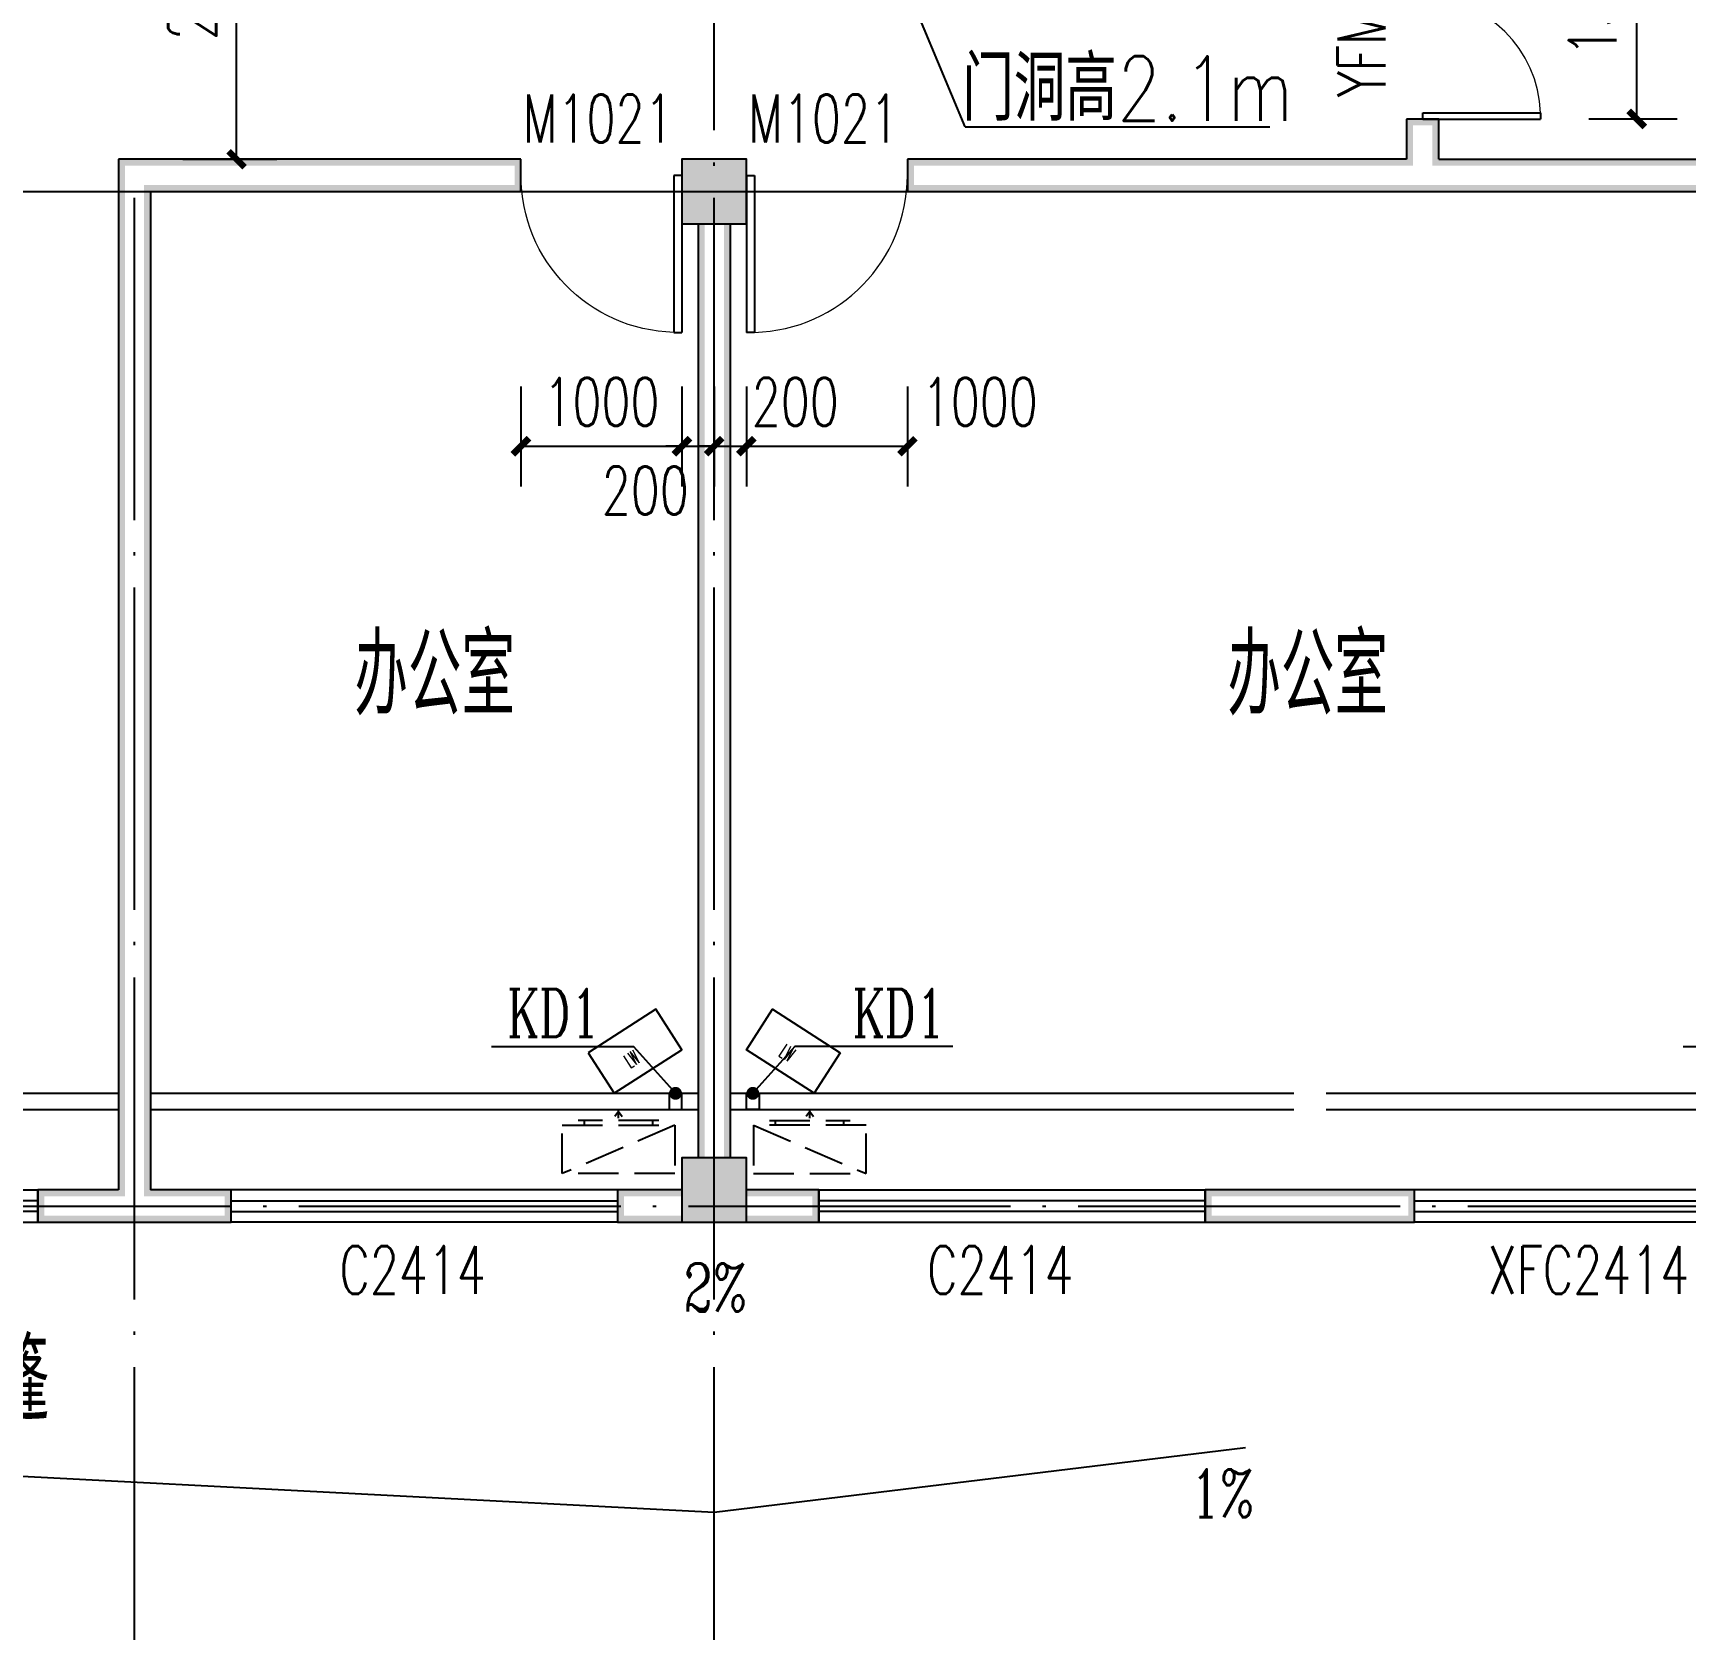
# Model space of a CAD drawing. Extents: x 5904849 to 6011887, y -826029 to -177002.
# Drawn here: x 5933784 to 5944049, y -438174 to -428259 of the extents above; entities that cross this region are included whole.
import ezdxf

# ---------------------------------------------------------------- set-up
doc = ezdxf.new("R2010")
doc.units = 0
doc.header["$LTSCALE"] = 1000
doc.header["$MEASUREMENT"] = 0
doc.linetypes.add('DASH', pattern=[0.35, 0.25, -0.1])
doc.linetypes.add('DOTE', pattern=[2.42, 2, -0.2, 0.02, -0.2])
doc.layers.get('0').update_dxf_attribs({"linetype": 'CONTINUOUS'})
doc.layers.get('Defpoints').update_dxf_attribs({"linetype": 'CONTINUOUS'})
for name, color, linetype in [('COLUMN', 9, 'CONTINUOUS'), ('DIM_SYMB', 3, 'CONTINUOUS'), ('DOTE', 252, 'CONTINUOUS'), ('PUB_DIM', 3, 'CONTINUOUS'), ('PUB_HATCH', 8, 'CONTINUOUS'), ('PUB_TEXT', 7, 'CONTINUOUS'), ('PUB_WALL', 9, 'CONTINUOUS'), ('RAIL', 163, 'CONTINUOUS'), ('WALL', 2, 'CONTINUOUS'), ('WINDOW', 4, 'CONTINUOUS'), ('WINDOW_TEXT', 7, 'CONTINUOUS'), ('厨卫布置', 6, 'CONTINUOUS'), ('填充', 251, 'CONTINUOUS'), ('排水', 221, 'CONTINUOUS')]:
    doc.layers.add(name, color=color, linetype=linetype)
doc.styles.add('_HZTXT', font='txt.shx', dxfattribs={"width": 0.8, "bigfont": 'HZTXT.shx'})
doc.styles.add('_TCH_AXIS', font='COMPLEX', dxfattribs={"bigfont": 'GBCBIG'})
doc.styles.add('_TCH_DIM_T3', font='SIMPLEX', dxfattribs={"width": 0.705882, "bigfont": 'GBCBIG'})
doc.styles.add('_TCH_LABEL', font='COMPLEX', dxfattribs={"bigfont": 'GBCBIG'})
doc.styles.add('_TCH_WINDOW', font='SIMPLEX', dxfattribs={"height": 3.5, "bigfont": 'GBCBIG'})
doc.styles.add('DIM_FONT', font='SIMPLEX', dxfattribs={"width": 0.7, "bigfont": 'GBCBIG'})
doc.styles.add('schuco', font='sceie.shx', dxfattribs={"width": 0.7, "bigfont": 'sceic.shx'})
doc.dimstyles.new('_TCH_ARCH&&100', dxfattribs={"dimtxt": 297.5, "dimasz": 100, "dimexe": 250, "dimexo": 300, "dimgap": 126.25, "dimtad": 1, "dimdec": 0, "dimzin": 0, "dimdsep": 46, "dimtxsty": '_TCH_DIM_T3', "dimblk": 'ARCHTICK', "dimcen": 0.09, "dimclrt": 7, "dimazin": 2, "dimtfac": 1, "dimtdec": 0, "dimtix": 1, "dimtmove": 2, "dimatfit": 3, "dimfxl": 0, "dimtolj": 1, "dimtzin": 0, "dimarcsym": 0})

# ---------------------------------------------------------------- blocks, each defined once
blk = doc.blocks.new('_ArchTick')
at = {"color": 0, "linetype": 'ByBlock', "const_width": 0.4}
blk.add_lwpolyline([(-0.5, -0.5), (0.5, 0.5)], dxfattribs=at)
blk = doc.blocks.new('*D165')
at = {"layer": 'Defpoints', "color": 0}
for p in [(5943146, -427292), (5943744, -427292), (5943146, -428792)]:
    blk.add_point(p, dxfattribs=at)
at = {"layer": 'PUB_DIM', "color": 0, "lineweight": -2}
for p, q in [((5943446, -427292), (5943994, -427292)), ((5943744, -428792), (5943744, -427292)), ((5943446, -428792), (5943994, -428792))]:
    blk.add_line(p, q, dxfattribs=at)
at = {"layer": 'PUB_DIM', "color": 0, "lineweight": -2, "xscale": 100, "yscale": 100, "zscale": 100}
for p, rotation in [((5943744, -427292), 90), ((5943744, -428792), 270)]:
    blk.add_blockref('_ArchTick', p, dxfattribs=dict(at, rotation=rotation))
at = {"layer": 'PUB_DIM', "color": 7, "insert": (5943469, -428042), "char_height": 297.5, "attachment_point": 5, "rotation": 90, "style": '_TCH_DIM_T3'}
blk.add_mtext('\\A1;1500', dxfattribs=at)
blk = doc.blocks.new('*D870')
at = {"layer": 'Defpoints', "color": 0}
for p in [(5934414, -426842), (5935048, -426842), (5934414, -429042)]:
    blk.add_point(p, dxfattribs=at)
at = {"layer": 'PUB_DIM', "color": 0, "lineweight": -2}
for p, q in [((5934714, -426842), (5935298, -426842)), ((5935048, -429042), (5935048, -426842)), ((5934714, -429042), (5935298, -429042))]:
    blk.add_line(p, q, dxfattribs=at)
at = {"layer": 'PUB_DIM', "color": 0, "lineweight": -2, "xscale": 100, "yscale": 100, "zscale": 100}
for p, rotation in [((5935048, -426842), 90), ((5935048, -429042), 270)]:
    blk.add_blockref('_ArchTick', p, dxfattribs=dict(at, rotation=rotation))
at = {"layer": 'PUB_DIM', "color": 7, "insert": (5934773, -427942), "char_height": 297.5, "attachment_point": 5, "rotation": 90, "style": '_TCH_DIM_T3'}
blk.add_mtext('\\A1;2200', dxfattribs=at)
blk = doc.blocks.new('*D924')
at = {"layer": 'Defpoints', "color": 0}
for p in [(5938214, -430153), (5939214, -430153), (5939214, -430824)]:
    blk.add_point(p, dxfattribs=at)
at = {"layer": 'PUB_DIM', "color": 0, "lineweight": -2}
for p, q in [((5938214, -430453), (5938214, -431074)), ((5939214, -430453), (5939214, -431074)), ((5938214, -430824), (5939214, -430824))]:
    blk.add_line(p, q, dxfattribs=at)
at = {"layer": 'PUB_DIM', "color": 0, "lineweight": -2, "xscale": 100, "yscale": 100, "zscale": 100, "rotation": 180}
blk.add_blockref('_ArchTick', (5938214, -430824), dxfattribs=at)
at = {"layer": 'PUB_DIM', "color": 0, "lineweight": -2, "xscale": 100, "yscale": 100, "zscale": 100}
blk.add_blockref('_ArchTick', (5939214, -430824), dxfattribs=at)
at = {"layer": 'PUB_DIM', "color": 7, "insert": (5939664, -430549), "char_height": 297.5, "attachment_point": 5, "style": '_TCH_DIM_T3'}
blk.add_mtext('\\A1;1000', dxfattribs=at)
blk = doc.blocks.new('*D925')
at = {"layer": 'Defpoints', "color": 0}
for p in [(5938014, -430153), (5938214, -430153), (5938214, -430824)]:
    blk.add_point(p, dxfattribs=at)
at = {"layer": 'PUB_DIM', "color": 0, "lineweight": -2}
for p, q in [((5938014, -430453), (5938014, -431074)), ((5938214, -430453), (5938214, -431074)), ((5938014, -430824), (5937914, -430824)), ((5938014, -430824), (5938214, -430824)), ((5938214, -430824), (5938314, -430824))]:
    blk.add_line(p, q, dxfattribs=at)
at = {"layer": 'PUB_DIM', "color": 0, "lineweight": -2, "xscale": 100, "yscale": 100, "zscale": 100}
blk.add_blockref('_ArchTick', (5938014, -430824), dxfattribs=at)
at = {"layer": 'PUB_DIM', "color": 0, "lineweight": -2, "xscale": 100, "yscale": 100, "zscale": 100, "rotation": 180}
blk.add_blockref('_ArchTick', (5938214, -430824), dxfattribs=at)
at = {"layer": 'PUB_DIM', "color": 7, "insert": (5938518, -430549), "char_height": 297.5, "attachment_point": 5, "style": '_TCH_DIM_T3'}
blk.add_mtext('\\A1;200', dxfattribs=at)
blk = doc.blocks.new('*D926')
at = {"layer": 'Defpoints', "color": 0}
for p in [(5937814, -430153), (5938014, -430153), (5938014, -430824)]:
    blk.add_point(p, dxfattribs=at)
at = {"layer": 'PUB_DIM', "color": 0, "lineweight": -2}
for p, q in [((5937814, -430453), (5937814, -431074)), ((5938014, -430453), (5938014, -431074)), ((5937814, -430824), (5937714, -430824)), ((5937814, -430824), (5938014, -430824)), ((5938014, -430824), (5938114, -430824))]:
    blk.add_line(p, q, dxfattribs=at)
at = {"layer": 'PUB_DIM', "color": 0, "lineweight": -2, "xscale": 100, "yscale": 100, "zscale": 100}
blk.add_blockref('_ArchTick', (5937814, -430824), dxfattribs=at)
at = {"layer": 'PUB_DIM', "color": 0, "lineweight": -2, "xscale": 100, "yscale": 100, "zscale": 100, "rotation": 180}
blk.add_blockref('_ArchTick', (5938014, -430824), dxfattribs=at)
at = {"layer": 'PUB_DIM', "color": 7, "insert": (5937586, -431099), "char_height": 297.5, "attachment_point": 5, "style": '_TCH_DIM_T3'}
blk.add_mtext('\\A1;200', dxfattribs=at)
blk = doc.blocks.new('*D927')
at = {"layer": 'Defpoints', "color": 0}
for p in [(5936814, -430153), (5937814, -430153), (5937814, -430824)]:
    blk.add_point(p, dxfattribs=at)
at = {"layer": 'PUB_DIM', "color": 0, "lineweight": -2}
for p, q in [((5936814, -430453), (5936814, -431074)), ((5937814, -430453), (5937814, -431074)), ((5936814, -430824), (5937814, -430824))]:
    blk.add_line(p, q, dxfattribs=at)
at = {"layer": 'PUB_DIM', "color": 0, "lineweight": -2, "xscale": 100, "yscale": 100, "zscale": 100, "rotation": 180}
blk.add_blockref('_ArchTick', (5936814, -430824), dxfattribs=at)
at = {"layer": 'PUB_DIM', "color": 0, "lineweight": -2, "xscale": 100, "yscale": 100, "zscale": 100}
blk.add_blockref('_ArchTick', (5937814, -430824), dxfattribs=at)
at = {"layer": 'PUB_DIM', "color": 7, "insert": (5937314, -430549), "char_height": 297.5, "attachment_point": 5, "style": '_TCH_DIM_T3'}
blk.add_mtext('\\A1;1000', dxfattribs=at)
blk = doc.blocks.new('$WINLIB2D$00000001')
at = {"color": 0}
for points in [[(-0.5, 0.5), (-0.5, -0.5)], [(-0.5, 0.5), (0.5, 0.5)], [(0.5, -0.5), (0.5, 0.5)], [(0.5, 0.1667), (-0.5, 0.1667)], [(0.5, -0.1667), (-0.5, -0.1667)], [(-0.5, -0.5), (0.5, -0.5)]]:
    blk.add_lwpolyline(points, dxfattribs=at)
blk = doc.blocks.new('$DorLib2D$00000001')
for p, q in [((0.45, 0.975), (0.5, 0.975)), ((0.45, 0), (0.45, 0.975)), ((0.5, 0), (0.5, 0.975)), ((0.5, 0), (0.45, 0))]:
    blk.add_line(p, q)
at = {"lineweight": 13}
blk.add_arc((0.475, 0), 0.975, 91.4693, 180, dxfattribs=at)
blk = doc.blocks.new('$DorLib2D$00000002')
for p, q in [((-0.5, 0), (-0.5, 0.4875)), ((-0.475, 0.4875), (-0.5, 0.4875)), ((-0.475, 0), (-0.475, 0.4875)), ((0.475, 0), (0.475, 0.4875)), ((0.475, 0.4875), (0.5, 0.4875)), ((0.5, 0), (0.5, 0.4875)), ((-0.5, 0), (-0.475, 0)), ((0.5, 0), (0.475, 0))]:
    blk.add_line(p, q)
at = {"lineweight": 13}
for centre, start, end in [((-0.4875, 0), 0, 88.53072), ((0.4875, 0), 91.46928, 180)]:
    blk.add_arc(centre, 0.4875, start, end, dxfattribs=at)
blk = doc.blocks.new('_FZH')
blk.add_lwpolyline([(-0.5, -0.5), (0.5, -0.5), (0.5, 0.5), (-0.5, 0.5)], close=True)
at = {"layer": 'PUB_HATCH'}
blk.add_solid([(-0.5, -0.5), (0.5, -0.5), (-0.5, 0.5), (0.5, 0.5)], dxfattribs=at)
blk = doc.blocks.new('A$C2E081725')
at = {"linetype": 'DASH'}
for p, q in [((700, 94), (0, 394)), ((600, 64), (100, 64)), ((138, 94), (138, 64)), ((350, 8), (327, 39)), ((350, 49), (350, 0)), ((350, 8), (373, 39)), ((563, 94), (563, 64))]:
    blk.add_line(p, q, dxfattribs=at)
blk.add_lwpolyline([(0, 394), (0, 94), (700, 94), (700, 394)], close=True, dxfattribs=at)

msp = doc.modelspace()

# ---------------------------------------------------------------- hatches: boundary and pattern name
at = {"layer": 'PUB_WALL', "linetype": 'ByBlock'}
for points in [[(5942514.3, -428792.2), (5942314.3, -428792.2), (5942354.3, -428832.2), (5942474.3, -428832.2)], [(5942314.3, -428792.2), (5942314.3, -429042.2), (5942354.3, -429082.2), (5942354.3, -428832.2)], [(5942514.3, -429042.2), (5942514.3, -428792.2), (5942474.3, -428832.2), (5942474.3, -429082.2)], [(5936814.3, -429042.2), (5934314.3, -429042.2), (5934354.3, -429082.2), (5936774.3, -429082.2)], [(5934314.3, -429042.2), (5934314.3, -435442.2), (5934354.3, -435482.2), (5934354.3, -429082.2)], [(5936814.3, -429242.2), (5936814.3, -429042.2), (5936774.3, -429082.2), (5936774.3, -429202.2)], [(5938214.3, -429042.2), (5937814.3, -429042.2), (5937854.3, -429082.2), (5938174.3, -429082.2)], [(5937814.3, -429042.2), (5937814.3, -429442.2), (5937854.3, -429402.2), (5937854.3, -429082.2)], [(5938214.3, -429442.2), (5938214.3, -429042.2), (5938174.3, -429082.2), (5938174.3, -429402.2)], [(5942314.3, -429042.2), (5939214.3, -429042.2), (5939254.3, -429082.2), (5942354.3, -429082.2)], [(5939214.3, -429042.2), (5939214.3, -429242.2), (5939254.3, -429202.2), (5939254.3, -429082.2)], [(5945114.3, -429082.2), (5945114.3, -429042.2), (5942514.3, -429042.2), (5942474.3, -429082.2)], [(5934514.3, -429242.2), (5936814.3, -429242.2), (5936774.3, -429202.2), (5934474.3, -429202.2)], [(5934514.3, -429242.2), (5934514.3, -435442.2), (5934474.3, -435482.2), (5934474.3, -429202.2)], [(5939214.3, -429242.2), (5942414.3, -429242.2), (5942414.3, -429202.2), (5939254.3, -429202.2)], [(5945114.3, -429242.2), (5945114.3, -429202.2), (5942414.3, -429202.2), (5942414.3, -429242.2)], [(5937814.3, -429442.2), (5938214.3, -429442.2), (5938174.3, -429402.2), (5937854.3, -429402.2)], [(5937914.3, -435242.2), (5937954.3, -435242.2), (5937954.3, -429442.2), (5937914.3, -429442.2)], [(5938074.3, -435242.2), (5938114.3, -435242.2), (5938114.3, -429442.2), (5938074.3, -429442.2)], [(5938214.3, -435242.2), (5937814.3, -435242.2), (5937854.3, -435282.2), (5938174.3, -435282.2)], [(5937814.3, -435242.2), (5937814.3, -435642.2), (5937854.3, -435602.2), (5937854.3, -435282.2)], [(5938214.3, -435642.2), (5938214.3, -435242.2), (5938174.3, -435282.2), (5938174.3, -435602.2)], [(5934314.3, -435442.2), (5933814.3, -435442.2), (5933854.3, -435482.2), (5934354.3, -435482.2)], [(5933814.3, -435442.2), (5933814.3, -435642.2), (5933854.3, -435602.2), (5933854.3, -435482.2)], [(5935014.3, -435442.2), (5934514.3, -435442.2), (5934474.3, -435482.2), (5934974.3, -435482.2)], [(5935014.3, -435642.2), (5935014.3, -435442.2), (5934974.3, -435482.2), (5934974.3, -435602.2)], [(5937814.3, -435482.2), (5937814.3, -435442.2), (5937414.3, -435442.2), (5937454.3, -435482.2)], [(5937414.3, -435442.2), (5937414.3, -435642.2), (5937454.3, -435602.2), (5937454.3, -435482.2)], [(5938214.3, -435442.2), (5938214.3, -435482.2), (5938624.3, -435482.2), (5938664.3, -435442.2)], [(5938664.3, -435642.2), (5938664.3, -435442.2), (5938624.3, -435482.2), (5938624.3, -435602.2)], [(5941714.3, -435442.2), (5941064.3, -435442.2), (5941104.3, -435482.2), (5941714.3, -435482.2)], [(5941064.3, -435442.2), (5941064.3, -435642.2), (5941104.3, -435602.2), (5941104.3, -435482.2)], [(5942364.3, -435442.2), (5941714.3, -435442.2), (5941714.3, -435482.2), (5942324.3, -435482.2)], [(5942364.3, -435642.2), (5942364.3, -435442.2), (5942324.3, -435482.2), (5942324.3, -435602.2)], [(5933814.3, -435642.2), (5934414.3, -435642.2), (5934414.3, -435602.2), (5933854.3, -435602.2)], [(5934414.3, -435642.2), (5935014.3, -435642.2), (5934974.3, -435602.2), (5934414.3, -435602.2)], [(5937814.3, -435642.2), (5937814.3, -435602.2), (5937454.3, -435602.2), (5937414.3, -435642.2)], [(5937814.3, -435642.2), (5938214.3, -435642.2), (5938174.3, -435602.2), (5937854.3, -435602.2)], [(5938214.3, -435602.2), (5938214.3, -435642.2), (5938664.3, -435642.2), (5938624.3, -435602.2)], [(5941064.3, -435642.2), (5941714.3, -435642.2), (5941714.3, -435602.2), (5941104.3, -435602.2)], [(5941714.3, -435642.2), (5942364.3, -435642.2), (5942324.3, -435602.2), (5941714.3, -435602.2)]]:
    msp.add_hatch(color=256, dxfattribs=at).paths.add_polyline_path(points)

# ---------------------------------------------------------------- linework, layer by layer
at = {"linetype": 'ByBlock'}
for p, q in [((5930914.3, -434842.2), (5934314.3, -434842.2)), ((5934514.3, -434842.2), (5937914.3, -434842.2)), ((5938114.3, -434842.2), (5941614.3, -434842.2)), ((5941814.3, -434842.2), (5945314.3, -434842.2))]:
    msp.add_line(p, q, dxfattribs=at)
at = {"linetype": 'ByBlock', "const_width": 0.01, "flags": 128}
for points in [[(5923114.3, -435642.2), (5923114.3, -437742.2), (5941614.3, -437742.2), (5941614.3, -435642.2)], [(5923414.3, -435642.2), (5923414.3, -437442.2), (5941314.3, -437442.2), (5941314.3, -435642.2)]]:
    msp.add_lwpolyline(points, dxfattribs=at)
at = {"layer": 'DIM_SYMB'}
for points in [[(5936631.6, -434552.3), (5937512.7, -434552.3), (5937774.3, -434842.2)], [(5939497, -434552.3), (5938515.9, -434552.3), (5938254.3, -434842.2)], [(5944031.6, -434552.3), (5944912.7, -434552.3), (5945174.3, -434842.2)]]:
    msp.add_lwpolyline(points, dxfattribs=at)
at = {"layer": 'DIM_SYMB', "const_width": 40}
for points in [[(5937760.9, -434827.4, 1), (5937787.7, -434857.1, 1)], [(5938267.7, -434827.4, 1), (5938240.9, -434857.1, 1)]]:
    msp.add_lwpolyline(points, format="xyb", close=True, dxfattribs=at)
at = {"layer": 'DIM_SYMB'}
for points in [[(5938014.3, -436301.5, 0, 0, 0), (5938014.3, -436869.1, 80, 0, 0), (5938014.3, -437069.1, 0, 0, 0)], [(5940868.3, -437325.9, 0, 0, 0), (5940165.6, -437325.9, 80, 0, 0), (5939865.6, -437325.9, 0, 0, 0)]]:
    msp.add_lwpolyline(points, format="xyseb", dxfattribs=at)
at = {"layer": 'DOTE', "linetype": 'DOTE'}
for p, q in [((5938014.3, -438542.2), (5938014.3, -418042.2)), ((5920914.3, -429242.2), (5947914.3, -429242.2)), ((5922514.3, -429242.2), (5946314.3, -429242.2)), ((5934414.3, -438542.2), (5934414.3, -429242.2)), ((5920914.3, -435542.2), (5947914.3, -435542.2))]:
    msp.add_line(p, q, dxfattribs=at)
at = {"layer": 'PUB_DIM'}
for q in [(5938820.3, -427042.2), (5941466.1, -428841.1)]:
    msp.add_line((5939573.2, -428841.1), q, dxfattribs=at)
at = {"layer": 'RAIL'}
for p, q in [((5930814.3, -437069.1), (5938014.3, -437442.2)), ((5938014.3, -437442.2), (5941314.3, -437041.3))]:
    msp.add_line(p, q, dxfattribs=at)
at = {"layer": 'WALL', "linetype": 'ByBlock'}
for p, q in [((5942514.3, -428792.2), (5942314.3, -428792.2)), ((5942314.3, -428792.2), (5942314.3, -429042.2)), ((5942514.3, -429042.2), (5942514.3, -428792.2)), ((5936814.3, -429042.2), (5934314.3, -429042.2)), ((5934314.3, -429042.2), (5934314.3, -435442.2)), ((5936814.3, -429242.2), (5936814.3, -429042.2)), ((5942314.3, -429042.2), (5939214.3, -429042.2)), ((5939214.3, -429042.2), (5939214.3, -429242.2)), ((5942514.3, -429042.2), (5945114.3, -429042.2)), ((5934514.3, -429242.2), (5936814.3, -429242.2)), ((5934514.3, -429242.2), (5934514.3, -435442.2)), ((5939214.3, -429242.2), (5942414.3, -429242.2)), ((5942414.3, -429242.2), (5945114.3, -429242.2)), ((5937914.3, -429442.2), (5937914.3, -435242.2)), ((5938114.3, -429442.2), (5938114.3, -435242.2)), ((5934314.3, -435442.2), (5933814.3, -435442.2)), ((5933814.3, -435442.2), (5933814.3, -435642.2)), ((5935014.3, -435442.2), (5934514.3, -435442.2)), ((5935014.3, -435642.2), (5935014.3, -435442.2)), ((5937814.3, -435442.2), (5937414.3, -435442.2)), ((5937414.3, -435442.2), (5937414.3, -435642.2)), ((5938664.3, -435442.2), (5938214.3, -435442.2)), ((5938664.3, -435642.2), (5938664.3, -435442.2)), ((5941714.3, -435442.2), (5941064.3, -435442.2)), ((5941064.3, -435442.2), (5941064.3, -435642.2)), ((5942364.3, -435442.2), (5941714.3, -435442.2)), ((5942364.3, -435642.2), (5942364.3, -435442.2)), ((5933814.3, -435642.2), (5934414.3, -435642.2)), ((5934414.3, -435642.2), (5935014.3, -435642.2)), ((5937414.3, -435642.2), (5937814.3, -435642.2)), ((5938214.3, -435642.2), (5938664.3, -435642.2)), ((5941064.3, -435642.2), (5941714.3, -435642.2)), ((5941714.3, -435642.2), (5942364.3, -435642.2))]:
    msp.add_line(p, q, dxfattribs=at)
at = {"layer": '厨卫布置'}
for points in [[(5937231.5, -434589.8), (5937393.6, -434842.2), (5937814.3, -434572), (5937652.2, -434319.6)], [(5938797.1, -434589.8), (5938635, -434842.2), (5938214.3, -434572), (5938376.4, -434319.6)]]:
    msp.add_lwpolyline(points, close=True, dxfattribs=at)
at = {"layer": '填充', "linetype": 'DASH', "ltscale": 500}
for p, q in [((5930914.3, -434942.2), (5934314.3, -434942.2)), ((5934514.3, -434942.2), (5937914.3, -434942.2)), ((5938114.3, -434942.2), (5941614.3, -434942.2)), ((5941814.3, -434942.2), (5945314.3, -434942.2))]:
    msp.add_line(p, q, dxfattribs=at)
at = {"layer": '填充', "linetype": 'DASH', "ltscale": 500, "const_width": 0.01, "flags": 128}
for points in [[(5923214.3, -435642.2), (5923214.3, -437642.2), (5941514.3, -437642.2), (5941514.3, -435642.2)], [(5923314.3, -435642.2), (5923314.3, -437542.2), (5941414.3, -437542.2), (5941414.3, -435642.2)]]:
    msp.add_lwpolyline(points, dxfattribs=at)
at = {"layer": '排水'}
for points in [[(5937734.3, -434942.2), (5937814.3, -434942.2), (5937814.3, -434842.2), (5937734.3, -434842.2)], [(5938294.3, -434942.2), (5938214.3, -434942.2), (5938214.3, -434842.2), (5938294.3, -434842.2)]]:
    msp.add_lwpolyline(points, close=True, dxfattribs=at)

# ---------------------------------------------------------------- block references
at = {"layer": 'COLUMN', "linetype": 'ByBlock', "xscale": 400, "yscale": 400, "zscale": 400}
for p in [(5938014.3, -429242.2), (5938014.3, -435442.2)]:
    msp.add_blockref('_FZH', p, dxfattribs=at)
at = {"layer": 'WINDOW', "color": 0}
ref = msp.add_blockref('$DorLib2D$00000002', (5942414.3, -428042.2), dxfattribs=dict(at, xscale=-1500, yscale=-1500, zscale=-1500, rotation=90.00000000771509))
ref.add_attrib('A', 'YFM1521', (5942183.2, -428657.2), dxfattribs={"layer": 'WINDOW_TEXT', "color": 0, "height": 297.5, "rotation": 90, "style": '_TCH_WINDOW', "width": 0.705882})
at = {"layer": 'WINDOW', "linetype": 'ByBlock'}
ref = msp.add_blockref('$DorLib2D$00000001', (5937314.3, -429142.2), dxfattribs=dict(at, xscale=1000, yscale=-1000, zscale=1000, rotation=359.9999999773698))
ref.add_attrib('A', 'M1021', (5936825.6, -428938.3), dxfattribs={"layer": 'WINDOW_TEXT', "linetype": 'ByBlock', "height": 297.5, "style": '_TCH_WINDOW', "width": 0.705882})
ref = msp.add_blockref('$DorLib2D$00000001', (5938714.3, -429142.2), dxfattribs=dict(at, xscale=-1000, yscale=-1000, zscale=-1000, rotation=1.42194545476079e-09))
ref.add_attrib('A', 'M1021', (5938225.6, -428938.3), dxfattribs={"layer": 'WINDOW_TEXT', "linetype": 'ByBlock', "height": 297.5, "rotation": 0, "style": '_TCH_WINDOW', "width": 0.705882})
ref = msp.add_blockref('$WINLIB2D$00000001', (5932614.3, -435542.2), dxfattribs=dict(at, xscale=-2400, yscale=-199.9999949552584, zscale=-2400, rotation=180.0000000001871))
ref.add_attrib('A', 'C2414', (5932086.8, -436088.3), dxfattribs={"layer": 'WINDOW_TEXT', "linetype": 'ByBlock', "height": 297.5, "style": '_TCH_WINDOW', "width": 0.705882})
ref = msp.add_blockref('$WINLIB2D$00000001', (5936214.3, -435542.2), dxfattribs=dict(at, xscale=2400, yscale=-200.0000048198272, zscale=2400, rotation=180.0000000469612))
ref.add_attrib('A', 'C2414', (5935686.8, -436088.3), dxfattribs={"layer": 'WINDOW_TEXT', "linetype": 'ByBlock', "height": 297.5, "rotation": 0, "style": '_TCH_WINDOW', "width": 0.705882})
ref = msp.add_blockref('$WINLIB2D$00000001', (5939864.3, -435542.2), dxfattribs=dict(at, xscale=-2400, yscale=-200.0000048198272, zscale=-2400, rotation=180.0000000469611))
ref.add_attrib('A', 'C2414', (5939336.8, -436088.3), dxfattribs={"layer": 'WINDOW_TEXT', "linetype": 'ByBlock', "height": 297.5, "rotation": 0, "style": '_TCH_WINDOW', "width": 0.705882})
ref = msp.add_blockref('$WINLIB2D$00000001', (5943564.3, -435542.2), dxfattribs=dict(at, xscale=2400, yscale=-200.0000067215879, zscale=2400, rotation=180.0000000596849))
ref.add_attrib('A', 'XFC2414', (5942818.3, -436088.3), dxfattribs={"layer": 'WINDOW_TEXT', "linetype": 'ByBlock', "height": 297.5, "rotation": 0, "style": '_TCH_WINDOW', "width": 0.705882})
at = {"layer": '厨卫布置', "xscale": -1, "rotation": 180}
msp.add_blockref('A$C2E081725', (5937070.4, -434946.7), dxfattribs=at)
at = {"layer": '厨卫布置', "rotation": 180}
msp.add_blockref('A$C2E081725', (5938958.3, -434946.7), dxfattribs=at)

# ---------------------------------------------------------------- texts
at = {"style": 'schuco', "width": 0.7}
for s, p in [('办公室', (5935779.6, -432493.9)), ('办公室', (5941201, -432493.9)), ('雨篷', (5933220.4, -436872.3))]:
    msp.add_text(s, height=500, dxfattribs=at).set_placement(p)
at = {"layer": 'PUB_DIM', "style": '_HZTXT', "width": 0.8}
msp.add_text('门洞高2.1m', height=400, dxfattribs=at).set_placement((5939555.5, -428802.7))
at = {"layer": 'PUB_TEXT', "width": 0.705882}
for s, style, p in [('KD1', '_TCH_LABEL', (5936727, -434492.3)), ('KD1', '_TCH_LABEL', (5938871.7, -434492.3)), ('2%', '_TCH_AXIS', (5937824.3, -436196.5)), ('1%', '_TCH_AXIS', (5940973.3, -437474.7))]:
    msp.add_text(s, height=297.5, dxfattribs=dict(at, style=style)).set_placement(p)
at = {"layer": '厨卫布置', "style": 'DIM_FONT', "width": 0.494118}
for rotation, p in [(32.71669, (5937493.2, -434688.1)), (327.28331, (5938410.3, -434607.8))]:
    msp.add_text('LW', height=89.65, rotation=rotation, dxfattribs=at).set_placement(p)

# ---------------------------------------------------------------- dimensions: what is measured, and where the dimension line sits
at = {"layer": 'PUB_DIM', "color": 0}
for p1, p2, distance, picture, middle in [((5934414.3, -429042.2), (5934414.3, -426842.2), -633.7, '*D870', (5934773, -427942.2)), ((5943145.6, -428792.2), (5943145.6, -427292.2), -598.9, '*D165', (5943469.5, -428042.2)), ((5936814.3, -430153.1), (5937814.3, -430153.1), -671, '*D927', (5937314.3, -430549.1))]:
    dim = msp.add_aligned_dim(p1=p1, p2=p2, distance=distance, dimstyle='_TCH_ARCH&&100', dxfattribs=at)
    dim.commit()
    dim.dimension.update_dxf_attribs({"geometry": picture, "text_midpoint": middle})
for base, p1, p2, picture, middle in [((5938014.3, -430824.1), (5937814.3, -430153.1), (5938014.3, -430153.1), '*D926', (5937586.3, -431099.1)), ((5938214.3, -430824.1), (5938014.3, -430153.1), (5938214.3, -430153.1), '*D925', (5938518.2, -430549.1)), ((5939214.3, -430824.1), (5938214.3, -430153.1), (5939214.3, -430153.1), '*D924', (5939664.3, -430549.1))]:
    dim = msp.add_linear_dim(base=base, p1=p1, p2=p2, angle=360, dimstyle='_TCH_ARCH&&100', dxfattribs=at)
    dim.commit()
    dim.dimension.update_dxf_attribs({"geometry": picture, "text_midpoint": middle, "dimtype": 129})

doc.saveas('drawing.dxf')
